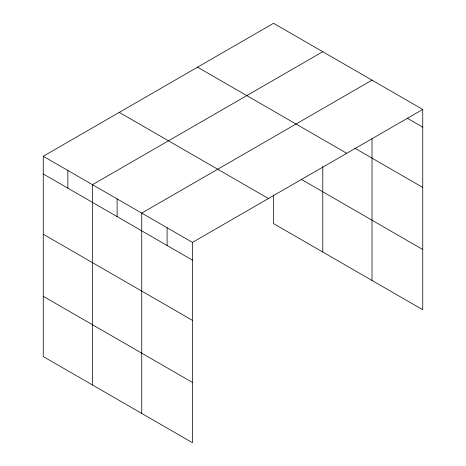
<?xml version="1.0" encoding="UTF-8"?>
<svg xmlns="http://www.w3.org/2000/svg" width="466" height="466" viewBox="0 0 466 466"><rect width="100%" height="100%" fill="white"/><g stroke="black" fill="none" stroke-linecap="round" stroke-linejoin="round"><path stroke-width="0.7" d="M422.744 109.44L192.452 242.396L192.452 442.7L43.256 356.56L43.256 156.256L273.548 23.3L422.744 109.44L422.744 309.744L273.548 223.604L273.548 194.91M322.781 51.726L92.489 184.682L92.489 384.986M372.019 80.152L141.728 213.108L141.728 413.412M407.278 118.23L422.744 127.16M354.783 148.176L422.744 187.414M197.549 67.174L346.751 153.314M301.24 179.34L422.744 249.491M119.249 112.382L268.451 198.522M43.256 156.256L192.452 242.396M43.256 173.975L192.452 260.115M43.256 234.229L192.452 320.369M43.256 296.306L192.452 382.446M372.019 138.757L372.019 280.456M322.781 166.513L322.781 252.03M167.09 227.752L167.09 245.471M117.106 198.895L117.106 216.614M67.873 170.469L67.873 188.188"/></g></svg>
